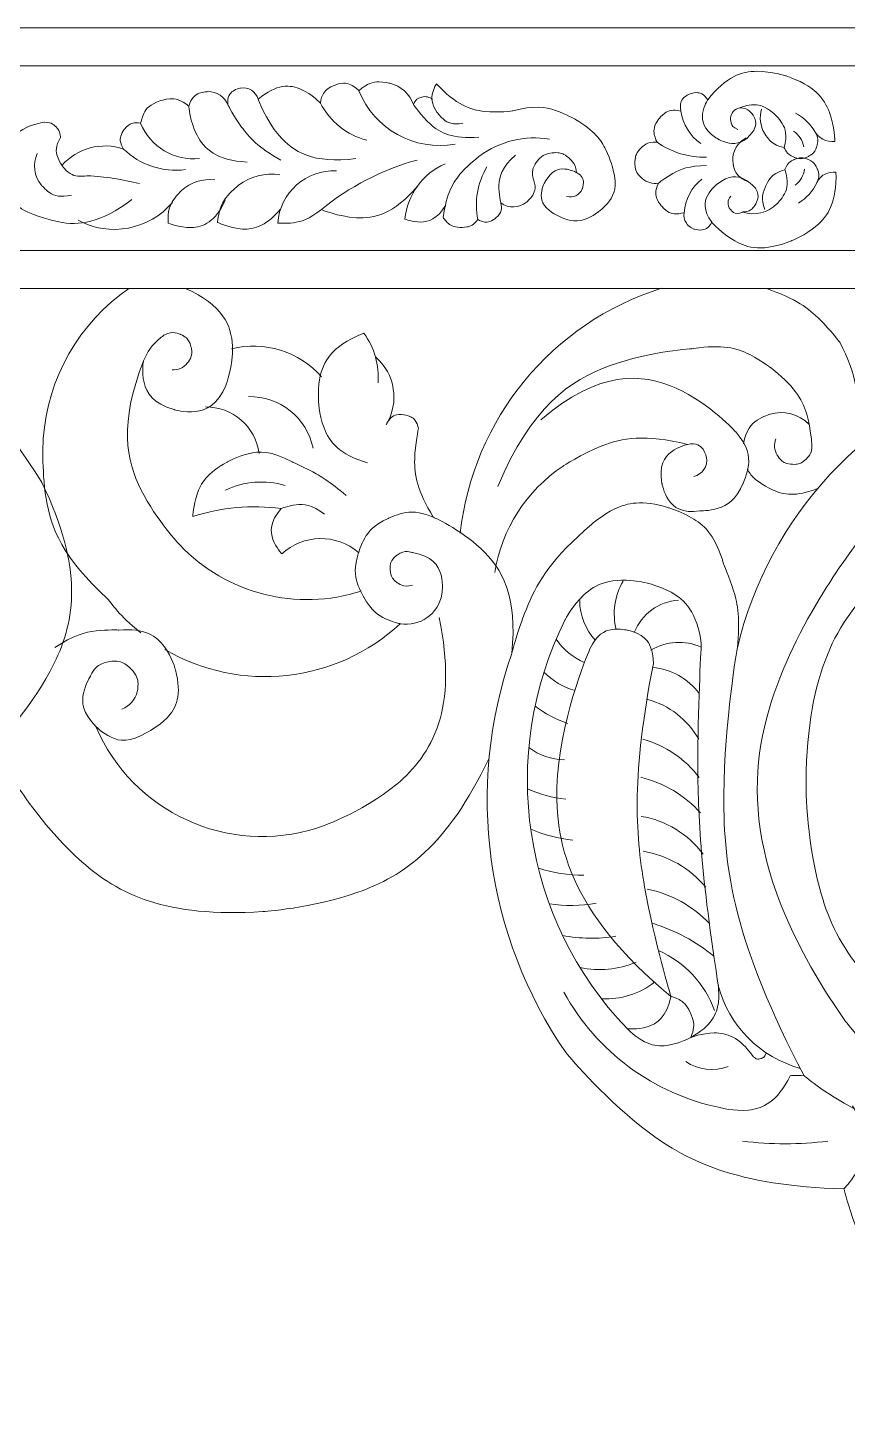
# Model space of a CAD drawing. Header units: millimetres. Extents: x 5501 to 5703, y 4457 to 4568.
# Drawn here: x 5562.8 to 5592.6, y 4517.6 to 4568.4 of the extents above; entities that cross this region are included whole.
import ezdxf

# ---------------------------------------------------------------- set-up
doc = ezdxf.new("R2010")
doc.units = ezdxf.units.MM
doc.header["$MEASUREMENT"] = 0
doc.layers.add('SITARA ALL', color=18, linetype='Continuous', true_color=0x000000)

msp = doc.modelspace()

# ---------------------------------------------------------------- linework, layer by layer
at = {"layer": 'SITARA ALL', "color": 1, "lineweight": 9, "true_color": 0xff0000}
for points, knots in [([(5700.594, 4568.351), (5700.594, 4568.351), (5600.594, 4568.351), (5550.594, 4568.351), (5500.594, 4568.351), (5500.594, 4568.351), (5500.594, 4568.351), (5500.594, 4568.351), (5500.594, 4517.803), (5500.594, 4517.803), (5500.594, 4517.803), (5501.15, 4517.596), (5501.74, 4517.595), (5502.331, 4517.595), (5502.957, 4517.802), (5503.602, 4518.797), (5503.602, 4518.797), (5503.925, 4519.294), (5504.053, 4519.871), (5504.181, 4520.448), (5504.113, 4521.103), (5503.281, 4521.948), (5503.281, 4521.948), (5502.677, 4522.63), (5502.252, 4523.435), (5501.828, 4524.24), (5501.583, 4525.168), (5501.963, 4526.95)], [0, 0, 0, 0, 0.1, 0.1, 0.1, 0.2, 0.2, 0.2, 0.3, 0.3, 0.3, 0.4, 0.4, 0.4, 0.5, 0.5, 0.5, 0.6, 0.6, 0.6, 0.7, 0.7, 0.7, 0.8, 0.8, 0.8, 1, 1, 1, 1]), ([(5591.436, 4564.612), (5591.583, 4564.335), (5591.882, 4564.175), (5592.193, 4564.205), (5592.193, 4564.205), (5592.178, 4564.751), (5591.992, 4565.264), (5591.806, 4565.776), (5591.449, 4566.254), (5590.411, 4566.596), (5590.411, 4566.596), (5589.892, 4566.767), (5589.347, 4566.766), (5588.801, 4566.764), (5588.23, 4566.59), (5587.557, 4565.729)], [0, 0, 0, 0, 0.166667, 0.166667, 0.166667, 0.333333, 0.333333, 0.333333, 0.5, 0.5, 0.5, 0.666667, 0.666667, 0.666667, 1, 1, 1, 1]), ([(5571.16, 4565.748), (5571.084, 4566.032), (5570.802, 4566.21), (5570.513, 4566.156), (5570.513, 4566.156), (5570.369, 4566.128), (5570.247, 4566.047), (5570.125, 4565.967), (5570.027, 4565.832), (5570.06, 4565.54), (5570.06, 4565.54), (5570.28, 4565.12), (5570.557, 4564.736), (5570.833, 4564.351), (5571.167, 4564.001), (5571.985, 4563.523)], [0, 0, 0, 0, 0.166667, 0.166667, 0.166667, 0.333333, 0.333333, 0.333333, 0.5, 0.5, 0.5, 0.666667, 0.666667, 0.666667, 1, 1, 1, 1]), ([(5578.348, 4564.115), (5576.863, 4563.844), (5575.394, 4564.656), (5574.835, 4566.058), (5574.835, 4566.058), (5574.727, 4566.173), (5574.591, 4566.252), (5574.455, 4566.33), (5574.291, 4566.372), (5573.991, 4566.276), (5573.991, 4566.276), (5573.841, 4566.227), (5573.712, 4566.138), (5573.583, 4566.048), (5573.475, 4565.918), (5573.434, 4565.605), (5573.434, 4565.605), (5573.136, 4565.93), (5572.736, 4566.108), (5572.335, 4566.286), (5571.833, 4566.317), (5571.16, 4565.748), (5571.16, 4565.748), (5571.425, 4565.014), (5571.928, 4564.422), (5572.432, 4563.83), (5573.175, 4563.38), (5574.722, 4563.588)], [0, 0, 0, 0, 0.1, 0.1, 0.1, 0.2, 0.2, 0.2, 0.3, 0.3, 0.3, 0.4, 0.4, 0.4, 0.5, 0.5, 0.5, 0.6, 0.6, 0.6, 0.7, 0.7, 0.7, 0.8, 0.8, 0.8, 1, 1, 1, 1]), ([(5576.832, 4565.554), (5576.689, 4565.939), (5576.365, 4566.23), (5575.966, 4566.331), (5575.966, 4566.331), (5575.767, 4566.381), (5575.561, 4566.381), (5575.356, 4566.381), (5575.144, 4566.33), (5574.835, 4566.058)], [0, 0, 0, 0, 0.25, 0.25, 0.25, 0.5, 0.5, 0.5, 1, 1, 1, 1]), ([(5582.41, 4562.202), (5582.643, 4562.137), (5582.887, 4562.256), (5582.98, 4562.479), (5582.98, 4562.479), (5583.026, 4562.591), (5583.027, 4562.711), (5583.027, 4562.831), (5582.983, 4562.959), (5582.772, 4563.078), (5582.772, 4563.078), (5582.57, 4563.186), (5582.342, 4563.204), (5582.115, 4563.222), (5581.863, 4563.15), (5581.632, 4562.753), (5581.632, 4562.753), (5581.517, 4562.555), (5581.49, 4562.328), (5581.463, 4562.102), (5581.525, 4561.847), (5581.913, 4561.601), (5581.913, 4561.601), (5582.162, 4561.436), (5582.449, 4561.356), (5582.736, 4561.276), (5583.062, 4561.281), (5583.549, 4561.627), (5583.549, 4561.627), (5583.793, 4561.8), (5583.971, 4562.039), (5584.148, 4562.279), (5584.26, 4562.584), (5584.112, 4563.163), (5584.112, 4563.163), (5584.014, 4563.55), (5583.841, 4563.91), (5583.668, 4564.269), (5583.419, 4564.601), (5582.732, 4565.007), (5582.732, 4565.007), (5582.388, 4565.21), (5582.01, 4565.34), (5581.632, 4565.47), (5581.219, 4565.527), (5580.447, 4565.324), (5580.447, 4565.324), (5579.93, 4565.251), (5579.413, 4565.307), (5578.895, 4565.362), (5578.375, 4565.546), (5577.666, 4566.311), (5577.666, 4566.311), (5577.567, 4566.153), (5577.519, 4565.973), (5577.471, 4565.793), (5577.474, 4565.591), (5577.681, 4565.281), (5577.681, 4565.281), (5577.785, 4565.126), (5577.929, 4565.008), (5578.073, 4564.891), (5578.258, 4564.811), (5578.626, 4564.872)], [0, 0, 0, 0, 0.045455, 0.045455, 0.045455, 0.090909, 0.090909, 0.090909, 0.136364, 0.136364, 0.136364, 0.181818, 0.181818, 0.181818, 0.227273, 0.227273, 0.227273, 0.272727, 0.272727, 0.272727, 0.318182, 0.318182, 0.318182, 0.363636, 0.363636, 0.363636, 0.409091, 0.409091, 0.409091, 0.454545, 0.454545, 0.454545, 0.5, 0.5, 0.5, 0.545455, 0.545455, 0.545455, 0.590909, 0.590909, 0.590909, 0.636364, 0.636364, 0.636364, 0.681818, 0.681818, 0.681818, 0.727273, 0.727273, 0.727273, 0.772727, 0.772727, 0.772727, 0.818182, 0.818182, 0.818182, 0.863636, 0.863636, 0.863636, 0.909091, 0.909091, 0.909091, 1, 1, 1, 1]), ([(5564.004, 4563.338), (5564.566, 4563.971), (5565.452, 4564.206), (5566.254, 4563.933), (5566.254, 4563.933), (5566.186, 4564.036), (5566.151, 4564.154), (5566.117, 4564.271), (5566.117, 4564.405), (5566.253, 4564.61), (5566.253, 4564.61), (5566.321, 4564.712), (5566.417, 4564.79), (5566.512, 4564.867), (5566.635, 4564.918), (5566.877, 4564.872), (5566.877, 4564.872), (5566.912, 4565.06), (5566.996, 4565.232), (5567.08, 4565.404), (5567.213, 4565.559), (5567.574, 4565.687), (5567.574, 4565.687), (5567.755, 4565.751), (5567.945, 4565.764), (5568.136, 4565.778), (5568.337, 4565.741), (5568.629, 4565.493), (5568.629, 4565.493), (5568.679, 4564.935), (5568.932, 4564.439), (5569.185, 4563.943), (5569.641, 4563.509), (5570.76, 4563.459)], [0, 0, 0, 0, 0.083333, 0.083333, 0.083333, 0.166667, 0.166667, 0.166667, 0.25, 0.25, 0.25, 0.333333, 0.333333, 0.333333, 0.416667, 0.416667, 0.416667, 0.5, 0.5, 0.5, 0.583333, 0.583333, 0.583333, 0.666667, 0.666667, 0.666667, 0.75, 0.75, 0.75, 0.833333, 0.833333, 0.833333, 1, 1, 1, 1]), ([(5570.06, 4565.54), (5569.944, 4565.841), (5569.65, 4566.036), (5569.327, 4566.026), (5569.327, 4566.026), (5569.166, 4566.02), (5569.015, 4565.964), (5568.865, 4565.908), (5568.724, 4565.801), (5568.629, 4565.493)], [0, 0, 0, 0, 0.25, 0.25, 0.25, 0.5, 0.5, 0.5, 1, 1, 1, 1]), ([(5577.524, 4565.738), (5577.416, 4565.832), (5577.268, 4565.866), (5577.129, 4565.829), (5577.129, 4565.829), (5577.06, 4565.811), (5576.997, 4565.776), (5576.935, 4565.741), (5576.879, 4565.689), (5576.832, 4565.554), (5576.832, 4565.554), (5577.087, 4565.151), (5577.444, 4564.836), (5577.8, 4564.521), (5578.258, 4564.293), (5579.208, 4564.367)], [0, 0, 0, 0, 0.166667, 0.166667, 0.166667, 0.333333, 0.333333, 0.333333, 0.5, 0.5, 0.5, 0.666667, 0.666667, 0.666667, 1, 1, 1, 1]), ([(5585.755, 4562.685), (5585.544, 4562.656), (5585.33, 4562.719), (5585.167, 4562.857), (5585.167, 4562.857), (5585.086, 4562.926), (5585.021, 4563.01), (5584.956, 4563.095), (5584.908, 4563.195), (5584.902, 4563.409), (5584.902, 4563.409), (5584.898, 4563.515), (5584.918, 4563.62), (5584.937, 4563.725), (5584.979, 4563.828), (5585.133, 4563.976), (5585.133, 4563.976), (5585.21, 4564.049), (5585.301, 4564.105), (5585.392, 4564.161), (5585.497, 4564.199), (5585.71, 4564.183), (5585.71, 4564.183), (5585.636, 4564.318), (5585.606, 4564.469), (5585.576, 4564.619), (5585.588, 4564.785), (5585.775, 4565.03), (5585.775, 4565.03), (5585.868, 4565.152), (5585.993, 4565.242), (5586.117, 4565.331), (5586.274, 4565.388), (5586.574, 4565.318), (5586.574, 4565.318), (5586.545, 4565.446), (5586.565, 4565.575), (5586.584, 4565.704), (5586.652, 4565.834), (5586.894, 4565.935), (5586.894, 4565.935), (5587.015, 4565.985), (5587.145, 4565.989), (5587.275, 4565.992), (5587.415, 4565.949), (5587.557, 4565.729), (5587.557, 4565.729), (5587.412, 4565.499), (5587.371, 4565.231), (5587.33, 4564.964), (5587.394, 4564.659), (5587.845, 4564.353), (5587.845, 4564.353), (5588.07, 4564.2), (5588.336, 4564.151), (5588.602, 4564.101), (5588.908, 4564.155), (5589.229, 4564.596), (5589.229, 4564.596), (5589.276, 4564.685), (5589.297, 4564.784), (5589.319, 4564.883), (5589.314, 4564.99), (5589.208, 4565.162), (5589.208, 4565.162), (5589.154, 4565.248), (5589.08, 4565.317), (5589.006, 4565.385), (5588.911, 4565.436), (5588.709, 4565.432), (5588.709, 4565.432), (5588.923, 4565.519), (5589.152, 4565.542), (5589.382, 4565.566), (5589.627, 4565.524), (5589.974, 4565.218), (5589.974, 4565.218), (5590.147, 4565.065), (5590.269, 4564.87), (5590.392, 4564.674), (5590.464, 4564.436), (5590.343, 4563.99)], [0, 0, 0, 0, 0.035714, 0.035714, 0.035714, 0.071429, 0.071429, 0.071429, 0.107143, 0.107143, 0.107143, 0.142857, 0.142857, 0.142857, 0.178571, 0.178571, 0.178571, 0.214286, 0.214286, 0.214286, 0.25, 0.25, 0.25, 0.285714, 0.285714, 0.285714, 0.321429, 0.321429, 0.321429, 0.357143, 0.357143, 0.357143, 0.392857, 0.392857, 0.392857, 0.428571, 0.428571, 0.428571, 0.464286, 0.464286, 0.464286, 0.5, 0.5, 0.5, 0.535714, 0.535714, 0.535714, 0.571429, 0.571429, 0.571429, 0.607143, 0.607143, 0.607143, 0.642857, 0.642857, 0.642857, 0.678571, 0.678571, 0.678571, 0.714286, 0.714286, 0.714286, 0.75, 0.75, 0.75, 0.785714, 0.785714, 0.785714, 0.821429, 0.821429, 0.821429, 0.857143, 0.857143, 0.857143, 0.892857, 0.892857, 0.892857, 0.928571, 0.928571, 0.928571, 1, 1, 1, 1]), ([(5588.709, 4565.432), (5588.533, 4565.391), (5588.405, 4565.241), (5588.392, 4565.061), (5588.392, 4565.061), (5588.386, 4564.972), (5588.409, 4564.885), (5588.432, 4564.798), (5588.485, 4564.715), (5588.653, 4564.65)], [0, 0, 0, 0, 0.25, 0.25, 0.25, 0.5, 0.5, 0.5, 1, 1, 1, 1]), ([(5589.521, 4565.389), (5589.43, 4565.094), (5589.467, 4564.775), (5589.624, 4564.508), (5589.624, 4564.508), (5589.702, 4564.375), (5589.806, 4564.262), (5589.911, 4564.148), (5590.041, 4564.054), (5590.343, 4563.99), (5590.343, 4563.99), (5590.376, 4563.908), (5590.425, 4563.834), (5590.473, 4563.76), (5590.539, 4563.695), (5590.704, 4563.631), (5590.704, 4563.631), (5590.786, 4563.6), (5590.874, 4563.586), (5590.961, 4563.572), (5591.053, 4563.576), (5591.212, 4563.654), (5591.212, 4563.654), (5591.291, 4563.693), (5591.361, 4563.748), (5591.43, 4563.803), (5591.489, 4563.874), (5591.539, 4564.043), (5591.539, 4564.043), (5591.564, 4564.128), (5591.571, 4564.216), (5591.577, 4564.305), (5591.565, 4564.396), (5591.474, 4564.548)], [0, 0, 0, 0, 0.083333, 0.083333, 0.083333, 0.166667, 0.166667, 0.166667, 0.25, 0.25, 0.25, 0.333333, 0.333333, 0.333333, 0.416667, 0.416667, 0.416667, 0.5, 0.5, 0.5, 0.583333, 0.583333, 0.583333, 0.666667, 0.666667, 0.666667, 0.75, 0.75, 0.75, 0.833333, 0.833333, 0.833333, 1, 1, 1, 1]), ([(5566.831, 4562.671), (5566.212, 4562.828), (5565.58, 4562.924), (5564.943, 4562.959), (5564.943, 4562.959), (5564.763, 4562.926), (5564.581, 4562.946), (5564.4, 4562.966), (5564.217, 4563.04), (5564.004, 4563.338), (5564.004, 4563.338), (5563.898, 4563.487), (5563.84, 4563.66), (5563.781, 4563.833), (5563.771, 4564.03), (5563.951, 4564.348), (5563.951, 4564.348), (5563.95, 4564.424), (5563.934, 4564.498), (5563.918, 4564.572), (5563.887, 4564.644), (5563.778, 4564.749), (5563.778, 4564.749), (5563.724, 4564.801), (5563.66, 4564.842), (5563.596, 4564.883), (5563.523, 4564.912), (5563.372, 4564.909), (5563.372, 4564.909), (5563.018, 4564.861), (5562.696, 4564.709), (5562.374, 4564.558), (5562.083, 4564.302), (5561.898, 4563.612), (5561.898, 4563.612), (5561.806, 4563.267), (5561.821, 4562.911), (5561.837, 4562.556), (5561.961, 4562.189), (5562.526, 4561.752), (5562.526, 4561.752), (5563.174, 4561.411), (5563.892, 4561.275), (5564.609, 4561.138), (5565.397, 4561.205), (5566.559, 4562.096)], [0, 0, 0, 0, 0.0625, 0.0625, 0.0625, 0.125, 0.125, 0.125, 0.1875, 0.1875, 0.1875, 0.25, 0.25, 0.25, 0.3125, 0.3125, 0.3125, 0.375, 0.375, 0.375, 0.4375, 0.4375, 0.4375, 0.5, 0.5, 0.5, 0.5625, 0.5625, 0.5625, 0.625, 0.625, 0.625, 0.6875, 0.6875, 0.6875, 0.75, 0.75, 0.75, 0.8125, 0.8125, 0.8125, 0.875, 0.875, 0.875, 1, 1, 1, 1]), ([(5581.783, 4564.293), (5580.889, 4564.441), (5579.973, 4564.22), (5579.243, 4563.683), (5579.243, 4563.683), (5578.879, 4563.414), (5578.576, 4563.076), (5578.274, 4562.739), (5578.033, 4562.334), (5577.91, 4561.436), (5577.91, 4561.436), (5577.978, 4561.331), (5578.069, 4561.245), (5578.16, 4561.159), (5578.274, 4561.092), (5578.524, 4561.077), (5578.524, 4561.077), (5578.649, 4561.07), (5578.772, 4561.092), (5578.895, 4561.115), (5579.016, 4561.167), (5579.176, 4561.36)], [0, 0, 0, 0, 0.125, 0.125, 0.125, 0.25, 0.25, 0.25, 0.375, 0.375, 0.375, 0.5, 0.5, 0.5, 0.625, 0.625, 0.625, 0.75, 0.75, 0.75, 1, 1, 1, 1]), ([(5588.956, 4564.338), (5588.65, 4564.185), (5588.461, 4563.867), (5588.472, 4563.525), (5588.472, 4563.525), (5588.478, 4563.354), (5588.533, 4563.192), (5588.588, 4563.03), (5588.692, 4562.878), (5589.008, 4562.745)], [0, 0, 0, 0, 0.25, 0.25, 0.25, 0.5, 0.5, 0.5, 1, 1, 1, 1]), ([(5563.106, 4563.773), (5562.93, 4563.393), (5562.987, 4562.946), (5563.253, 4562.623), (5563.253, 4562.623), (5563.386, 4562.461), (5563.559, 4562.344), (5563.732, 4562.228), (5563.946, 4562.157), (5564.353, 4562.256)], [0, 0, 0, 0, 0.25, 0.25, 0.25, 0.5, 0.5, 0.5, 1, 1, 1, 1]), ([(5579.505, 4563.282), (5579.158, 4562.705), (5579.041, 4562.019), (5579.176, 4561.36), (5579.176, 4561.36), (5579.273, 4561.304), (5579.381, 4561.279), (5579.49, 4561.254), (5579.611, 4561.26), (5579.792, 4561.391), (5579.792, 4561.391), (5579.882, 4561.457), (5579.949, 4561.546), (5580.016, 4561.635), (5580.059, 4561.748), (5580.011, 4561.967), (5580.011, 4561.967), (5579.932, 4562.285), (5579.943, 4562.611), (5579.955, 4562.937), (5580.057, 4563.273), (5580.543, 4563.711)], [0, 0, 0, 0, 0.125, 0.125, 0.125, 0.25, 0.25, 0.25, 0.375, 0.375, 0.375, 0.5, 0.5, 0.5, 0.625, 0.625, 0.625, 0.75, 0.75, 0.75, 1, 1, 1, 1]), ([(5580.011, 4561.967), (5580.294, 4561.766), (5580.676, 4561.778), (5580.947, 4561.995), (5580.947, 4561.995), (5581.082, 4562.104), (5581.173, 4562.251), (5581.264, 4562.397), (5581.31, 4562.583), (5581.176, 4562.902), (5581.176, 4562.902), (5581.163, 4563.009), (5581.172, 4563.116), (5581.181, 4563.222), (5581.211, 4563.329), (5581.345, 4563.497), (5581.345, 4563.497), (5581.412, 4563.581), (5581.493, 4563.65), (5581.575, 4563.719), (5581.672, 4563.772), (5581.885, 4563.796), (5581.885, 4563.796), (5581.992, 4563.807), (5582.099, 4563.797), (5582.205, 4563.787), (5582.312, 4563.756), (5582.479, 4563.621), (5582.479, 4563.621), (5582.562, 4563.554), (5582.63, 4563.471), (5582.698, 4563.389), (5582.751, 4563.291), (5582.772, 4563.078)], [0, 0, 0, 0, 0.083333, 0.083333, 0.083333, 0.166667, 0.166667, 0.166667, 0.25, 0.25, 0.25, 0.333333, 0.333333, 0.333333, 0.416667, 0.416667, 0.416667, 0.5, 0.5, 0.5, 0.583333, 0.583333, 0.583333, 0.666667, 0.666667, 0.666667, 0.75, 0.75, 0.75, 0.833333, 0.833333, 0.833333, 1, 1, 1, 1]), ([(5590.86, 4561.957), (5591.152, 4562.134), (5591.386, 4562.392), (5591.534, 4562.699), (5591.534, 4562.699), (5591.572, 4562.777), (5591.593, 4562.862), (5591.614, 4562.946), (5591.618, 4563.036), (5591.556, 4563.199), (5591.556, 4563.199), (5591.525, 4563.28), (5591.478, 4563.353), (5591.431, 4563.426), (5591.368, 4563.491), (5591.208, 4563.558), (5591.208, 4563.558), (5591.128, 4563.591), (5591.042, 4563.607), (5590.957, 4563.623), (5590.866, 4563.622), (5590.708, 4563.551), (5590.708, 4563.551), (5590.628, 4563.515), (5590.558, 4563.464), (5590.488, 4563.413), (5590.427, 4563.346), (5590.369, 4563.182), (5590.369, 4563.182), (5590.221, 4563.141), (5590.085, 4563.068), (5589.948, 4562.996), (5589.824, 4562.894), (5589.685, 4562.618), (5589.685, 4562.618), (5589.616, 4562.48), (5589.577, 4562.331), (5589.538, 4562.182), (5589.53, 4562.021), (5589.64, 4561.732)], [0, 0, 0, 0, 0.071429, 0.071429, 0.071429, 0.142857, 0.142857, 0.142857, 0.214286, 0.214286, 0.214286, 0.285714, 0.285714, 0.285714, 0.357143, 0.357143, 0.357143, 0.428571, 0.428571, 0.428571, 0.5, 0.5, 0.5, 0.571429, 0.571429, 0.571429, 0.642857, 0.642857, 0.642857, 0.714286, 0.714286, 0.714286, 0.785714, 0.785714, 0.785714, 0.857143, 0.857143, 0.857143, 1, 1, 1, 1]), ([(5571.953, 4562.995), (5571.42, 4563.076), (5570.877, 4562.937), (5570.448, 4562.611), (5570.448, 4562.611), (5570.234, 4562.448), (5570.057, 4562.245), (5569.881, 4562.041), (5569.742, 4561.798), (5569.678, 4561.263), (5569.678, 4561.263), (5570.072, 4561.07), (5570.506, 4561.024), (5570.939, 4560.977), (5571.414, 4561.078), (5571.979, 4561.747)], [0, 0, 0, 0, 0.166667, 0.166667, 0.166667, 0.333333, 0.333333, 0.333333, 0.5, 0.5, 0.5, 0.666667, 0.666667, 0.666667, 1, 1, 1, 1]), ([(5574.022, 4563.139), (5572.908, 4563.192), (5571.956, 4562.345), (5571.875, 4561.233), (5571.875, 4561.233), (5572.161, 4561.213), (5572.446, 4561.247), (5572.731, 4561.281), (5573.015, 4561.369), (5573.466, 4561.724), (5573.466, 4561.724), (5574.081, 4561.469), (5574.743, 4561.429), (5575.406, 4561.389), (5576.116, 4561.563), (5576.971, 4562.583)], [0, 0, 0, 0, 0.166667, 0.166667, 0.166667, 0.333333, 0.333333, 0.333333, 0.5, 0.5, 0.5, 0.666667, 0.666667, 0.666667, 1, 1, 1, 1]), ([(5577.977, 4563.391), (5577.16, 4563.036), (5576.6, 4562.264), (5576.515, 4561.377), (5576.515, 4561.377), (5576.792, 4561.272), (5577.085, 4561.273), (5577.379, 4561.274), (5577.691, 4561.38), (5578.002, 4561.882)], [0, 0, 0, 0, 0.25, 0.25, 0.25, 0.5, 0.5, 0.5, 1, 1, 1, 1]), ([(5587.343, 4562.837), (5586.966, 4562.537), (5586.731, 4562.093), (5586.694, 4561.612), (5586.694, 4561.612), (5586.547, 4561.567), (5586.394, 4561.567), (5586.24, 4561.568), (5586.081, 4561.613), (5585.878, 4561.845), (5585.878, 4561.845), (5585.777, 4561.961), (5585.714, 4562.101), (5585.651, 4562.241), (5585.627, 4562.405), (5585.755, 4562.685), (5585.755, 4562.685), (5586.005, 4562.887), (5586.284, 4563.045), (5586.564, 4563.203), (5586.872, 4563.318), (5587.515, 4563.337)], [0, 0, 0, 0, 0.125, 0.125, 0.125, 0.25, 0.25, 0.25, 0.375, 0.375, 0.375, 0.5, 0.5, 0.5, 0.625, 0.625, 0.625, 0.75, 0.75, 0.75, 1, 1, 1, 1]), ([(5588.394, 4562.212), (5588.273, 4562.082), (5588.263, 4561.882), (5588.371, 4561.74), (5588.371, 4561.74), (5588.425, 4561.669), (5588.501, 4561.623), (5588.576, 4561.576), (5588.674, 4561.555), (5588.832, 4561.637), (5588.832, 4561.637), (5588.933, 4561.641), (5589.029, 4561.672), (5589.126, 4561.703), (5589.217, 4561.76), (5589.313, 4561.939), (5589.313, 4561.939), (5589.36, 4562.028), (5589.383, 4562.126), (5589.405, 4562.225), (5589.402, 4562.333), (5589.297, 4562.506), (5589.297, 4562.506), (5589.123, 4562.715), (5588.881, 4562.837), (5588.64, 4562.958), (5588.33, 4562.991), (5587.9, 4562.657), (5587.9, 4562.657), (5587.685, 4562.49), (5587.555, 4562.253), (5587.426, 4562.015), (5587.383, 4561.707), (5587.702, 4561.266), (5587.702, 4561.266), (5588.066, 4560.858), (5588.539, 4560.586), (5589.011, 4560.314), (5589.592, 4560.178), (5590.606, 4560.586), (5590.606, 4560.586), (5591.114, 4560.79), (5591.529, 4561.142), (5591.945, 4561.495), (5592.27, 4561.996), (5592.23, 4563.088), (5592.23, 4563.088), (5592.073, 4563.093), (5591.923, 4563.051), (5591.773, 4563.008), (5591.629, 4562.918), (5591.501, 4562.633)], [0, 0, 0, 0, 0.055556, 0.055556, 0.055556, 0.111111, 0.111111, 0.111111, 0.166667, 0.166667, 0.166667, 0.222222, 0.222222, 0.222222, 0.277778, 0.277778, 0.277778, 0.333333, 0.333333, 0.333333, 0.388889, 0.388889, 0.388889, 0.444444, 0.444444, 0.444444, 0.5, 0.5, 0.5, 0.555556, 0.555556, 0.555556, 0.611111, 0.611111, 0.611111, 0.666667, 0.666667, 0.666667, 0.722222, 0.722222, 0.722222, 0.777778, 0.777778, 0.777778, 0.833333, 0.833333, 0.833333, 0.888889, 0.888889, 0.888889, 1, 1, 1, 1]), ([(5588.832, 4561.637), (5589.27, 4561.49), (5589.754, 4561.605), (5590.08, 4561.933), (5590.08, 4561.933), (5590.244, 4562.096), (5590.353, 4562.299), (5590.462, 4562.503), (5590.518, 4562.745), (5590.369, 4563.182)], [0, 0, 0, 0, 0.25, 0.25, 0.25, 0.5, 0.5, 0.5, 1, 1, 1, 1]), ([(5569.581, 4562.805), (5569.138, 4562.863), (5568.691, 4562.72), (5568.362, 4562.417), (5568.362, 4562.417), (5568.198, 4562.265), (5568.072, 4562.08), (5567.945, 4561.896), (5567.857, 4561.679), (5567.879, 4561.232), (5567.879, 4561.232), (5568.283, 4561.063), (5568.718, 4561.073), (5569.152, 4561.083), (5569.617, 4561.271), (5569.962, 4562.076)], [0, 0, 0, 0, 0.166667, 0.166667, 0.166667, 0.333333, 0.333333, 0.333333, 0.5, 0.5, 0.5, 0.666667, 0.666667, 0.666667, 1, 1, 1, 1]), ([(5586.694, 4561.612), (5586.654, 4561.353), (5586.806, 4561.103), (5587.054, 4561.017), (5587.054, 4561.017), (5587.177, 4560.975), (5587.308, 4560.98), (5587.438, 4560.985), (5587.575, 4561.037), (5587.702, 4561.266)], [0, 0, 0, 0, 0.25, 0.25, 0.25, 0.5, 0.5, 0.5, 1, 1, 1, 1]), ([(5559.098, 4550.961), (5557.951, 4549.342), (5558.21, 4547.116), (5559.696, 4545.8), (5559.696, 4545.8), (5559.226, 4546.083), (5558.707, 4546.259), (5558.187, 4546.435), (5557.617, 4546.503), (5556.571, 4546.173), (5556.571, 4546.173), (5556.048, 4546.007), (5555.572, 4545.734), (5555.097, 4545.46), (5554.67, 4545.077), (5554.226, 4544.073), (5554.226, 4544.073), (5554.08, 4543.436), (5554.161, 4542.789), (5554.243, 4542.142), (5554.55, 4541.487), (5555.717, 4540.894), (5555.717, 4540.894), (5556.772, 4540.41), (5557.924, 4540.323), (5559.077, 4540.236), (5560.327, 4540.547), (5561.742, 4542.387), (5561.742, 4542.387), (5562.96, 4543.627), (5563.723, 4545.185), (5564.487, 4546.742), (5564.795, 4548.616), (5563.289, 4551.75), (5563.289, 4551.75), (5562.154, 4553.649), (5560.628, 4555.248), (5559.102, 4556.848), (5557.183, 4558.147), (5552.816, 4558.849)], [0, 0, 0, 0, 0.071429, 0.071429, 0.071429, 0.142857, 0.142857, 0.142857, 0.214286, 0.214286, 0.214286, 0.285714, 0.285714, 0.285714, 0.357143, 0.357143, 0.357143, 0.428571, 0.428571, 0.428571, 0.5, 0.5, 0.5, 0.571429, 0.571429, 0.571429, 0.642857, 0.642857, 0.642857, 0.714286, 0.714286, 0.714286, 0.785714, 0.785714, 0.785714, 0.857143, 0.857143, 0.857143, 1, 1, 1, 1]), ([(5566.447, 4558.849), (5564.628, 4557.597), (5563.479, 4555.582), (5563.328, 4553.379), (5563.328, 4553.379), (5563.253, 4552.278), (5563.431, 4551.189), (5563.609, 4550.1), (5564.042, 4549.024), (5565.673, 4547.536), (5565.673, 4547.536), (5565.849, 4547.306), (5566.038, 4547.088), (5566.227, 4546.87), (5566.43, 4546.663), (5566.88, 4546.3)], [0, 0, 0, 0, 0.166667, 0.166667, 0.166667, 0.333333, 0.333333, 0.333333, 0.5, 0.5, 0.5, 0.666667, 0.666667, 0.666667, 1, 1, 1, 1]), ([(5574.924, 4547.819), (5572.575, 4547.056), (5569.999, 4547.711), (5568.301, 4549.504), (5568.301, 4549.504), (5567.452, 4550.401), (5566.899, 4551.501), (5566.346, 4552.601), (5566.088, 4553.905), (5566.978, 4556.208), (5566.978, 4556.208), (5566.913, 4555.814), (5567, 4555.426), (5567.088, 4555.038), (5567.328, 4554.657), (5568.096, 4554.433), (5568.096, 4554.433), (5568.48, 4554.322), (5568.875, 4554.363), (5569.271, 4554.404), (5569.678, 4554.597), (5569.99, 4555.333), (5569.99, 4555.333), (5570.256, 4556.022), (5570.225, 4556.755), (5570.194, 4557.488), (5569.867, 4558.265), (5568.51, 4558.849)], [0, 0, 0, 0, 0.1, 0.1, 0.1, 0.2, 0.2, 0.2, 0.3, 0.3, 0.3, 0.4, 0.4, 0.4, 0.5, 0.5, 0.5, 0.6, 0.6, 0.6, 0.7, 0.7, 0.7, 0.8, 0.8, 0.8, 1, 1, 1, 1]), ([(5593.018, 4553.4), (5593.179, 4554.594), (5592.957, 4555.809), (5592.384, 4556.868), (5592.384, 4556.868), (5592.045, 4557.323), (5591.642, 4557.723), (5591.239, 4558.123), (5590.773, 4558.467), (5589.704, 4558.849)], [0, 0, 0, 0, 0.25, 0.25, 0.25, 0.5, 0.5, 0.5, 1, 1, 1, 1]), ([(5568.025, 4555.882), (5568.237, 4555.871), (5568.442, 4555.961), (5568.578, 4556.124), (5568.578, 4556.124), (5568.646, 4556.205), (5568.693, 4556.301), (5568.74, 4556.396), (5568.766, 4556.505), (5568.717, 4556.711), (5568.717, 4556.711), (5568.693, 4556.815), (5568.645, 4556.909), (5568.598, 4557.004), (5568.526, 4557.09), (5568.332, 4557.176), (5568.332, 4557.176), (5568.235, 4557.219), (5568.13, 4557.238), (5568.026, 4557.256), (5567.914, 4557.251), (5567.729, 4557.148), (5567.729, 4557.148), (5567.566, 4557.026), (5567.42, 4556.884), (5567.273, 4556.742), (5567.144, 4556.58), (5566.978, 4556.208)], [0, 0, 0, 0, 0.1, 0.1, 0.1, 0.2, 0.2, 0.2, 0.3, 0.3, 0.3, 0.4, 0.4, 0.4, 0.5, 0.5, 0.5, 0.6, 0.6, 0.6, 0.7, 0.7, 0.7, 0.8, 0.8, 0.8, 1, 1, 1, 1]), ([(5575.535, 4555.406), (5575.584, 4556.052), (5575.401, 4556.695), (5575.02, 4557.219), (5575.02, 4557.219), (5574.51, 4557.042), (5574.087, 4556.709), (5573.664, 4556.376), (5573.328, 4555.888), (5573.358, 4554.809), (5573.358, 4554.809), (5573.374, 4554.269), (5573.563, 4553.765), (5573.753, 4553.262), (5574.116, 4552.794), (5575.155, 4552.497)], [0, 0, 0, 0, 0.166667, 0.166667, 0.166667, 0.333333, 0.333333, 0.333333, 0.5, 0.5, 0.5, 0.666667, 0.666667, 0.666667, 1, 1, 1, 1]), ([(5590.039, 4553.364), (5589.964, 4553.17), (5589.982, 4552.953), (5590.087, 4552.775), (5590.087, 4552.775), (5590.14, 4552.685), (5590.211, 4552.61), (5590.283, 4552.535), (5590.373, 4552.475), (5590.579, 4552.446), (5590.579, 4552.446), (5590.681, 4552.432), (5590.784, 4552.441), (5590.888, 4552.45), (5590.991, 4552.484), (5591.142, 4552.626), (5591.142, 4552.626), (5591.217, 4552.698), (5591.274, 4552.784), (5591.33, 4552.871), (5591.369, 4552.973), (5591.351, 4553.179), (5591.351, 4553.179), (5591.32, 4553.706), (5591.18, 4554.214), (5591.039, 4554.721), (5590.787, 4555.211), (5589.967, 4555.873), (5589.967, 4555.873), (5589.557, 4556.204), (5589.086, 4556.441), (5588.615, 4556.678), (5588.084, 4556.82), (5587.042, 4556.658), (5587.042, 4556.658), (5585.471, 4556.569), (5583.993, 4556.038), (5582.515, 4555.506), (5581.13, 4554.532), (5579.897, 4551.637)], [0, 0, 0, 0, 0.071429, 0.071429, 0.071429, 0.142857, 0.142857, 0.142857, 0.214286, 0.214286, 0.214286, 0.285714, 0.285714, 0.285714, 0.357143, 0.357143, 0.357143, 0.428571, 0.428571, 0.428571, 0.5, 0.5, 0.5, 0.571429, 0.571429, 0.571429, 0.642857, 0.642857, 0.642857, 0.714286, 0.714286, 0.714286, 0.785714, 0.785714, 0.785714, 0.857143, 0.857143, 0.857143, 1, 1, 1, 1]), ([(5575.439, 4556.359), (5576.161, 4555.742), (5576.326, 4554.692), (5575.827, 4553.884), (5575.827, 4553.884), (5575.883, 4554.008), (5575.976, 4554.107), (5576.068, 4554.205), (5576.198, 4554.279), (5576.468, 4554.246), (5576.468, 4554.246), (5576.603, 4554.23), (5576.725, 4554.171), (5576.847, 4554.112), (5576.956, 4554.01), (5577.006, 4553.743), (5577.006, 4553.743), (5576.883, 4553.19), (5576.87, 4552.624), (5576.857, 4552.058), (5576.954, 4551.479), (5577.547, 4550.514)], [0, 0, 0, 0, 0.125, 0.125, 0.125, 0.25, 0.25, 0.25, 0.375, 0.375, 0.375, 0.5, 0.5, 0.5, 0.625, 0.625, 0.625, 0.75, 0.75, 0.75, 1, 1, 1, 1]), ([(5579.788, 4548.492), (5580.041, 4550.077), (5580.943, 4551.483), (5582.28, 4552.371), (5582.28, 4552.371), (5582.948, 4552.815), (5583.694, 4553.109), (5584.439, 4553.404), (5585.262, 4553.548), (5586.821, 4553.168), (5586.821, 4553.168), (5586.499, 4553.093), (5586.236, 4552.898), (5585.972, 4552.703), (5585.767, 4552.387), (5585.887, 4551.738), (5585.887, 4551.738), (5585.947, 4551.413), (5586.129, 4551.141), (5586.312, 4550.869), (5586.617, 4550.649), (5587.271, 4550.738), (5587.271, 4550.738), (5587.612, 4550.737), (5587.937, 4550.837), (5588.263, 4550.936), (5588.573, 4551.135), (5588.854, 4551.756), (5588.854, 4551.756), (5588.995, 4552.066), (5589.039, 4552.404), (5589.082, 4552.741), (5589.028, 4553.105), (5588.578, 4553.618), (5588.578, 4553.618), (5587.655, 4554.649), (5586.401, 4555.214), (5585.148, 4555.778), (5583.565, 4555.874), (5581.475, 4554.057)], [0, 0, 0, 0, 0.071429, 0.071429, 0.071429, 0.142857, 0.142857, 0.142857, 0.214286, 0.214286, 0.214286, 0.285714, 0.285714, 0.285714, 0.357143, 0.357143, 0.357143, 0.428571, 0.428571, 0.428571, 0.5, 0.5, 0.5, 0.571429, 0.571429, 0.571429, 0.642857, 0.642857, 0.642857, 0.714286, 0.714286, 0.714286, 0.785714, 0.785714, 0.785714, 0.857143, 0.857143, 0.857143, 1, 1, 1, 1]), ([(5591.237, 4553.904), (5590.872, 4554.278), (5590.329, 4554.418), (5589.828, 4554.267), (5589.828, 4554.267), (5589.578, 4554.191), (5589.36, 4554.049), (5589.141, 4553.907), (5588.954, 4553.698), (5588.857, 4553.184)], [0, 0, 0, 0, 0.25, 0.25, 0.25, 0.5, 0.5, 0.5, 1, 1, 1, 1]), ([(5571.997, 4550.825), (5570.916, 4550.97), (5569.815, 4550.871), (5568.778, 4550.535), (5568.778, 4550.535), (5568.804, 4550.952), (5568.935, 4551.347), (5569.066, 4551.742), (5569.303, 4552.116), (5570.032, 4552.522), (5570.032, 4552.522), (5570.397, 4552.724), (5570.801, 4552.827), (5571.204, 4552.93), (5571.647, 4552.933), (5572.382, 4552.538), (5572.382, 4552.538), (5572.741, 4552.38), (5573.087, 4552.197), (5573.434, 4552.015), (5573.768, 4551.808), (5574.371, 4551.307)], [0, 0, 0, 0, 0.125, 0.125, 0.125, 0.25, 0.25, 0.25, 0.375, 0.375, 0.375, 0.5, 0.5, 0.5, 0.625, 0.625, 0.625, 0.75, 0.75, 0.75, 1, 1, 1, 1]), ([(5587.046, 4551.998), (5587.364, 4552.065), (5587.57, 4552.375), (5587.509, 4552.694), (5587.509, 4552.694), (5587.478, 4552.853), (5587.386, 4552.986), (5587.294, 4553.118), (5587.141, 4553.224), (5586.821, 4553.168)], [0, 0, 0, 0, 0.25, 0.25, 0.25, 0.5, 0.5, 0.5, 1, 1, 1, 1]), ([(5597.218, 4552.506), (5595.717, 4552.042), (5594.373, 4551.171), (5593.335, 4549.991), (5593.335, 4549.991), (5591.214, 4547.449), (5590.074, 4544.353), (5588.934, 4541.256), (5588.776, 4537.606), (5592.555, 4532.167), (5592.555, 4532.167), (5592.961, 4531.614), (5593.467, 4531.151), (5593.974, 4530.689), (5594.582, 4530.317), (5595.937, 4530.099), (5595.937, 4530.099), (5595.601, 4528.492), (5595.76, 4526.86), (5595.918, 4525.229), (5596.57, 4523.574), (5599.252, 4521.677)], [0, 0, 0, 0, 0.125, 0.125, 0.125, 0.25, 0.25, 0.25, 0.375, 0.375, 0.375, 0.5, 0.5, 0.5, 0.625, 0.625, 0.625, 0.75, 0.75, 0.75, 1, 1, 1, 1]), ([(5588.997, 4552.267), (5589.059, 4552.151), (5589.137, 4552.044), (5589.229, 4551.95), (5589.229, 4551.95), (5589.552, 4551.675), (5589.937, 4551.5), (5590.321, 4551.325), (5590.768, 4551.249), (5591.558, 4551.554)], [0, 0, 0, 0, 0.25, 0.25, 0.25, 0.5, 0.5, 0.5, 1, 1, 1, 1]), ([(5567.763, 4545.692), (5570.515, 4544.08), (5574.002, 4544.462), (5576.343, 4546.629), (5576.343, 4546.629), (5576.063, 4546.689), (5575.803, 4546.807), (5575.542, 4546.925), (5575.301, 4547.1), (5575.012, 4547.595), (5575.012, 4547.595), (5574.868, 4547.842), (5574.778, 4548.114), (5574.689, 4548.385), (5574.655, 4548.682), (5574.825, 4549.229), (5574.825, 4549.229), (5574.91, 4549.502), (5575.05, 4549.751), (5575.19, 4550.001), (5575.386, 4550.226), (5575.903, 4550.47), (5575.903, 4550.47), (5576.162, 4550.593), (5576.441, 4550.658), (5576.719, 4550.723), (5577.017, 4550.731), (5577.547, 4550.514), (5577.547, 4550.514), (5578.514, 4550.083), (5579.286, 4549.365), (5580.059, 4548.647), (5580.636, 4547.643), (5580.407, 4545.538), (5580.407, 4545.538), (5580.639, 4546.457), (5581.009, 4547.328), (5581.379, 4548.2), (5581.889, 4549.024), (5583.327, 4550.258), (5583.327, 4550.258), (5583.711, 4550.591), (5584.167, 4550.814), (5584.623, 4551.037), (5585.151, 4551.15), (5586.125, 4550.858), (5586.125, 4550.858), (5586.612, 4550.711), (5587.045, 4550.445), (5587.478, 4550.18), (5587.856, 4549.795), (5588.13, 4548.815), (5588.13, 4548.815), (5588.348, 4548.335), (5588.5, 4547.831), (5588.652, 4547.327), (5588.739, 4546.798), (5588.636, 4545.749), (5588.636, 4545.749), (5588.164, 4543.086), (5588.143, 4540.382), (5588.122, 4537.678), (5588.551, 4534.932), (5591.073, 4530.147)], [0, 0, 0, 0, 0.045455, 0.045455, 0.045455, 0.090909, 0.090909, 0.090909, 0.136364, 0.136364, 0.136364, 0.181818, 0.181818, 0.181818, 0.227273, 0.227273, 0.227273, 0.272727, 0.272727, 0.272727, 0.318182, 0.318182, 0.318182, 0.363636, 0.363636, 0.363636, 0.409091, 0.409091, 0.409091, 0.454545, 0.454545, 0.454545, 0.5, 0.5, 0.5, 0.545455, 0.545455, 0.545455, 0.590909, 0.590909, 0.590909, 0.636364, 0.636364, 0.636364, 0.681818, 0.681818, 0.681818, 0.727273, 0.727273, 0.727273, 0.772727, 0.772727, 0.772727, 0.818182, 0.818182, 0.818182, 0.863636, 0.863636, 0.863636, 0.909091, 0.909091, 0.909091, 1, 1, 1, 1]), ([(5574.825, 4549.229), (5574.01, 4549.92), (5572.807, 4549.895), (5572.02, 4549.173), (5572.02, 4549.173), (5571.81, 4549.407), (5571.702, 4549.7), (5571.594, 4549.994), (5571.589, 4550.347), (5571.997, 4550.825), (5571.997, 4550.825), (5572.262, 4550.93), (5572.544, 4550.964), (5572.826, 4550.997), (5573.125, 4550.96), (5573.585, 4550.624)], [0, 0, 0, 0, 0.166667, 0.166667, 0.166667, 0.333333, 0.333333, 0.333333, 0.5, 0.5, 0.5, 0.666667, 0.666667, 0.666667, 1, 1, 1, 1]), ([(5598.464, 4550.667), (5597.954, 4550.834), (5597.395, 4550.759), (5596.948, 4550.463), (5596.948, 4550.463), (5595.18, 4549.518), (5593.74, 4548.129), (5592.299, 4546.739), (5591.187, 4544.904), (5591.14, 4540.896), (5591.14, 4540.896), (5591.117, 4538.892), (5591.642, 4536.96), (5592.167, 4535.029), (5593.239, 4533.17), (5596.73, 4531.2)], [0, 0, 0, 0, 0.166667, 0.166667, 0.166667, 0.333333, 0.333333, 0.333333, 0.5, 0.5, 0.5, 0.666667, 0.666667, 0.666667, 1, 1, 1, 1]), ([(5576.343, 4546.629), (5577.058, 4546.506), (5577.737, 4546.987), (5577.86, 4547.702), (5577.86, 4547.702), (5577.922, 4548.059), (5577.832, 4548.408), (5577.743, 4548.756), (5577.502, 4549.096), (5576.788, 4549.22), (5576.788, 4549.22), (5576.693, 4549.251), (5576.594, 4549.258), (5576.495, 4549.265), (5576.391, 4549.249), (5576.23, 4549.132), (5576.23, 4549.132), (5576.149, 4549.074), (5576.085, 4548.997), (5576.021, 4548.921), (5575.973, 4548.828), (5575.973, 4548.629), (5575.973, 4548.629), (5575.973, 4548.529), (5575.997, 4548.432), (5576.021, 4548.336), (5576.068, 4548.242), (5576.23, 4548.125), (5576.23, 4548.125), (5576.31, 4548.067), (5576.402, 4548.029), (5576.495, 4547.992), (5576.598, 4547.976), (5576.788, 4548.037)], [0, 0, 0, 0, 0.083333, 0.083333, 0.083333, 0.166667, 0.166667, 0.166667, 0.25, 0.25, 0.25, 0.333333, 0.333333, 0.333333, 0.416667, 0.416667, 0.416667, 0.5, 0.5, 0.5, 0.583333, 0.583333, 0.583333, 0.666667, 0.666667, 0.666667, 0.75, 0.75, 0.75, 0.833333, 0.833333, 0.833333, 1, 1, 1, 1]), ([(5584.612, 4531.867), (5580.794, 4535.869), (5579.889, 4541.827), (5582.355, 4546.778), (5582.355, 4546.778), (5582.624, 4547.287), (5583.041, 4547.68), (5583.458, 4548.072), (5584.023, 4548.349), (5585.156, 4548.15), (5585.156, 4548.15), (5585.723, 4548.05), (5586.225, 4547.773), (5586.726, 4547.497), (5587.164, 4547.044), (5587.322, 4545.905), (5587.322, 4545.905), (5587.205, 4543.864), (5587.195, 4541.819), (5587.185, 4539.775), (5587.282, 4537.727), (5587.902, 4533.685), (5587.902, 4533.685), (5587.996, 4533.261), (5587.945, 4532.831), (5587.893, 4532.402), (5587.697, 4531.966), (5586.937, 4531.546), (5586.937, 4531.546), (5586.556, 4531.336), (5586.13, 4531.264), (5585.703, 4531.191), (5585.23, 4531.256), (5584.612, 4531.867), (5584.612, 4531.867), (5584.99, 4531.827), (5585.352, 4531.934), (5585.714, 4532.042), (5586.061, 4532.296), (5586.214, 4533.041), (5586.214, 4533.041), (5585.611, 4535.008), (5585.255, 4537.033), (5584.899, 4539.058), (5584.789, 4541.142), (5585.574, 4545.181), (5585.574, 4545.181), (5585.582, 4545.469), (5585.487, 4545.74), (5585.393, 4546.011), (5585.195, 4546.265), (5584.633, 4546.393), (5584.633, 4546.393), (5584.352, 4546.457), (5584.068, 4546.417), (5583.784, 4546.378), (5583.496, 4546.234), (5583.26, 4545.708), (5583.26, 4545.708), (5582.273, 4543.506), (5582.083, 4541.109), (5581.892, 4538.712), (5582.498, 4536.12), (5586.214, 4533.041), (5586.214, 4533.041), (5586.368, 4533), (5586.509, 4532.927), (5586.651, 4532.853), (5586.78, 4532.747), (5586.918, 4532.46), (5586.918, 4532.46), (5586.988, 4532.316), (5587.024, 4532.161), (5587.061, 4532.006), (5587.064, 4531.839), (5586.937, 4531.546), (5586.937, 4531.546), (5587.351, 4531.702), (5587.792, 4531.709), (5588.232, 4531.717), (5588.7, 4531.575), (5589.214, 4530.854), (5589.214, 4530.854), (5589.248, 4530.815), (5589.292, 4530.787), (5589.336, 4530.76), (5589.39, 4530.744), (5589.49, 4530.773), (5589.49, 4530.773), (5589.54, 4530.787), (5589.584, 4530.816), (5589.628, 4530.844), (5589.665, 4530.886), (5589.681, 4530.989)], [0, 0, 0, 0, 0.03125, 0.03125, 0.03125, 0.0625, 0.0625, 0.0625, 0.09375, 0.09375, 0.09375, 0.125, 0.125, 0.125, 0.15625, 0.15625, 0.15625, 0.1875, 0.1875, 0.1875, 0.21875, 0.21875, 0.21875, 0.25, 0.25, 0.25, 0.28125, 0.28125, 0.28125, 0.3125, 0.3125, 0.3125, 0.34375, 0.34375, 0.34375, 0.375, 0.375, 0.375, 0.40625, 0.40625, 0.40625, 0.4375, 0.4375, 0.4375, 0.46875, 0.46875, 0.46875, 0.5, 0.5, 0.5, 0.53125, 0.53125, 0.53125, 0.5625, 0.5625, 0.5625, 0.59375, 0.59375, 0.59375, 0.625, 0.625, 0.625, 0.65625, 0.65625, 0.65625, 0.6875, 0.6875, 0.6875, 0.71875, 0.71875, 0.71875, 0.75, 0.75, 0.75, 0.78125, 0.78125, 0.78125, 0.8125, 0.8125, 0.8125, 0.84375, 0.84375, 0.84375, 0.875, 0.875, 0.875, 0.90625, 0.90625, 0.90625, 0.9375, 0.9375, 0.9375, 1, 1, 1, 1]), ([(5565.243, 4542.884), (5566.571, 4539.757), (5570.065, 4538.154), (5573.304, 4539.179), (5573.304, 4539.179), (5574.923, 4539.691), (5576.215, 4540.779), (5577.506, 4541.867), (5578.47, 4543.53), (5577.758, 4546.851)], [0, 0, 0, 0, 0.25, 0.25, 0.25, 0.5, 0.5, 0.5, 1, 1, 1, 1]), ([(5566.194, 4543.515), (5566.475, 4543.621), (5566.685, 4543.862), (5566.752, 4544.155), (5566.752, 4544.155), (5566.786, 4544.302), (5566.782, 4544.452), (5566.778, 4544.602), (5566.736, 4544.756), (5566.529, 4544.975), (5566.529, 4544.975), (5566.426, 4545.085), (5566.299, 4545.165), (5566.172, 4545.245), (5566.021, 4545.296), (5565.724, 4545.246), (5565.724, 4545.246), (5565.576, 4545.221), (5565.438, 4545.16), (5565.301, 4545.099), (5565.175, 4545.001), (5565.051, 4544.727), (5565.051, 4544.727), (5564.865, 4544.435), (5564.792, 4544.098), (5564.718, 4543.761), (5564.758, 4543.379), (5565.243, 4542.884), (5565.243, 4542.884), (5565.485, 4542.636), (5565.797, 4542.489), (5566.109, 4542.341), (5566.49, 4542.294), (5567.081, 4542.655), (5567.081, 4542.655), (5567.513, 4542.857), (5567.841, 4543.199), (5568.169, 4543.542), (5568.394, 4544.026), (5568.147, 4544.947), (5568.147, 4544.947), (5568.024, 4545.407), (5567.744, 4545.79), (5567.464, 4546.173), (5567.027, 4546.479), (5566.078, 4546.398), (5566.078, 4546.398), (5565.665, 4546.417), (5565.254, 4546.37), (5564.844, 4546.323), (5564.435, 4546.211), (5563.745, 4545.758)], [0, 0, 0, 0, 0.055556, 0.055556, 0.055556, 0.111111, 0.111111, 0.111111, 0.166667, 0.166667, 0.166667, 0.222222, 0.222222, 0.222222, 0.277778, 0.277778, 0.277778, 0.333333, 0.333333, 0.333333, 0.388889, 0.388889, 0.388889, 0.444444, 0.444444, 0.444444, 0.5, 0.5, 0.5, 0.555556, 0.555556, 0.555556, 0.611111, 0.611111, 0.611111, 0.666667, 0.666667, 0.666667, 0.722222, 0.722222, 0.722222, 0.777778, 0.777778, 0.777778, 0.833333, 0.833333, 0.833333, 0.888889, 0.888889, 0.888889, 1, 1, 1, 1]), ([(5580.407, 4545.538), (5578.714, 4540.652), (5579.451, 4535.247), (5582.388, 4530.99), (5582.388, 4530.99), (5583.636, 4529.467), (5585.186, 4528.253), (5586.735, 4527.039), (5588.585, 4526.134), (5592.522, 4526.028)], [0, 0, 0, 0, 0.25, 0.25, 0.25, 0.5, 0.5, 0.5, 1, 1, 1, 1]), ([(5561.979, 4542.639), (5561.951, 4541.939), (5562.11, 4541.244), (5562.441, 4540.627), (5562.441, 4540.627), (5563.405, 4539.126), (5564.738, 4537.946), (5566.072, 4536.766), (5567.776, 4535.906), (5571.335, 4536.133), (5571.335, 4536.133), (5573.115, 4536.247), (5574.794, 4536.84), (5576.474, 4537.433), (5578.053, 4538.504), (5579.582, 4541.727)], [0, 0, 0, 0, 0.166667, 0.166667, 0.166667, 0.333333, 0.333333, 0.333333, 0.5, 0.5, 0.5, 0.666667, 0.666667, 0.666667, 1, 1, 1, 1]), ([(5582.311, 4533.197), (5583.498, 4531.026), (5585.583, 4529.487), (5588.006, 4528.988), (5588.006, 4528.988), (5588.516, 4528.847), (5589.039, 4528.898), (5589.563, 4528.95), (5590.101, 4529.195), (5590.558, 4530.148), (5590.558, 4530.148), (5590.643, 4530.157), (5590.729, 4530.162), (5590.815, 4530.166), (5590.902, 4530.166), (5591.073, 4530.147), (5591.073, 4530.147), (5592.018, 4529.349), (5593.141, 4528.831), (5594.263, 4528.313), (5595.562, 4528.076), (5597.896, 4528.9), (5597.896, 4528.9), (5598.375, 4529.083), (5598.787, 4529.388), (5599.199, 4529.693), (5599.543, 4530.12), (5599.697, 4531.134), (5599.697, 4531.134), (5599.774, 4531.642), (5599.712, 4532.15), (5599.649, 4532.659), (5599.447, 4533.169), (5598.64, 4533.802), (5598.64, 4533.802), (5598.473, 4533.981), (5598.271, 4534.118), (5598.068, 4534.255), (5597.83, 4534.35), (5597.342, 4534.322), (5597.342, 4534.322), (5597.098, 4534.307), (5596.864, 4534.239), (5596.629, 4534.17), (5596.404, 4534.048), (5596.115, 4533.654), (5596.115, 4533.654), (5595.97, 4533.457), (5595.873, 4533.232), (5595.776, 4533.008), (5595.727, 4532.756), (5595.846, 4532.282), (5595.846, 4532.282), (5595.905, 4532.045), (5596.016, 4531.827), (5596.127, 4531.61), (5596.289, 4531.411), (5596.73, 4531.2), (5596.73, 4531.2), (5596.85, 4531.13), (5596.982, 4531.089), (5597.114, 4531.049), (5597.259, 4531.038), (5597.516, 4531.141), (5597.516, 4531.141), (5597.644, 4531.193), (5597.757, 4531.273), (5597.869, 4531.353), (5597.966, 4531.461), (5598.041, 4531.728), (5598.041, 4531.728), (5598.078, 4531.861), (5598.084, 4531.999), (5598.089, 4532.137), (5598.062, 4532.28), (5597.897, 4532.502), (5597.897, 4532.502), (5597.814, 4532.612), (5597.708, 4532.701), (5597.601, 4532.789), (5597.472, 4532.855), (5597.195, 4532.859)], [0, 0, 0, 0, 0.035714, 0.035714, 0.035714, 0.071429, 0.071429, 0.071429, 0.107143, 0.107143, 0.107143, 0.142857, 0.142857, 0.142857, 0.178571, 0.178571, 0.178571, 0.214286, 0.214286, 0.214286, 0.25, 0.25, 0.25, 0.285714, 0.285714, 0.285714, 0.321429, 0.321429, 0.321429, 0.357143, 0.357143, 0.357143, 0.392857, 0.392857, 0.392857, 0.428571, 0.428571, 0.428571, 0.464286, 0.464286, 0.464286, 0.5, 0.5, 0.5, 0.535714, 0.535714, 0.535714, 0.571429, 0.571429, 0.571429, 0.607143, 0.607143, 0.607143, 0.642857, 0.642857, 0.642857, 0.678571, 0.678571, 0.678571, 0.714286, 0.714286, 0.714286, 0.75, 0.75, 0.75, 0.785714, 0.785714, 0.785714, 0.821429, 0.821429, 0.821429, 0.857143, 0.857143, 0.857143, 0.892857, 0.892857, 0.892857, 0.928571, 0.928571, 0.928571, 1, 1, 1, 1]), ([(5592.839, 4529.059), (5593.462, 4528.1), (5593.331, 4526.837), (5592.522, 4526.028), (5592.522, 4526.028), (5592.946, 4524.326), (5593.796, 4522.794), (5594.645, 4521.263), (5595.921, 4519.901), (5599.259, 4518.828)], [0, 0, 0, 0, 0.25, 0.25, 0.25, 0.5, 0.5, 0.5, 1, 1, 1, 1])]:
    msp.add_open_spline(points, degree=3, knots=knots, dxfattribs=at)
for points in [[(5500.594, 4566.962), (5500.594, 4566.962), (5700.594, 4566.962), (5700.594, 4566.962)], [(5573.434, 4565.605), (5573.779, 4564.936), (5574.392, 4564.445), (5575.12, 4564.255)], [(5586.574, 4565.318), (5586.642, 4564.841), (5586.905, 4564.413), (5587.301, 4564.138)], [(5591.499, 4564.502), (5591.332, 4564.819), (5591.072, 4565.078), (5590.753, 4565.244)], [(5566.877, 4564.872), (5567.227, 4564.014), (5568.103, 4563.49), (5569.024, 4563.585)], [(5591.062, 4564.016), (5591.016, 4564.249), (5590.878, 4564.453), (5590.679, 4564.583)], [(5585.71, 4564.183), (5586.233, 4563.81), (5586.864, 4563.619), (5587.506, 4563.638)], [(5566.254, 4563.933), (5566.851, 4563.352), (5567.682, 4563.075), (5568.508, 4563.183)], [(5576.96, 4563.532), (5575.682, 4563.181), (5574.491, 4562.565), (5573.466, 4561.724)], [(5590.743, 4562.612), (5590.933, 4562.755), (5591.057, 4562.968), (5591.089, 4563.203)], [(5564.593, 4561.334), (5565.751, 4560.715), (5567.186, 4560.988), (5568.039, 4561.987)], [(5500.594, 4560.238), (5500.594, 4560.238), (5700.594, 4560.238), (5700.594, 4560.238)], [(5500.594, 4558.849), (5500.594, 4558.849), (5700.594, 4558.849), (5700.594, 4558.849)], [(5585.865, 4558.858), (5581.87, 4557.597), (5578.994, 4554.093), (5578.53, 4549.929)], [(5573.474, 4555.63), (5572.657, 4556.557), (5571.389, 4556.949), (5570.192, 4556.648)], [(5598.064, 4555.884), (5593.356, 4554.406), (5589.772, 4550.552), (5588.636, 4545.749)], [(5573.164, 4553.026), (5572.94, 4554.141), (5571.946, 4554.935), (5570.809, 4554.908)], [(5571.195, 4552.83), (5571.069, 4553.811), (5570.226, 4554.544), (5569.237, 4554.535)], [(5572.144, 4551.67), (5571.424, 4551.881), (5570.652, 4551.821), (5569.973, 4551.502)], [(5584.468, 4548.18), (5584.157, 4547.647), (5584.068, 4547.013), (5584.22, 4546.415)], [(5582.888, 4547.476), (5582.886, 4546.935), (5583.092, 4546.414), (5583.462, 4546.02)], [(5586.489, 4547.492), (5585.77, 4547.438), (5585.144, 4546.979), (5584.875, 4546.31)], [(5582.025, 4546.061), (5582.288, 4545.694), (5582.642, 4545.401), (5583.053, 4545.212)], [(5587.314, 4545.772), (5586.725, 4546.038), (5586.041, 4545.999), (5585.486, 4545.666)], [(5581.585, 4544.867), (5581.891, 4544.542), (5582.283, 4544.311), (5582.716, 4544.2)], [(5587.246, 4544.084), (5586.841, 4544.628), (5586.222, 4544.974), (5585.546, 4545.032)], [(5587.226, 4542.422), (5586.823, 4543.136), (5586.148, 4543.658), (5585.355, 4543.868)], [(5581.26, 4543.626), (5581.62, 4543.35), (5582.023, 4543.136), (5582.453, 4542.99)], [(5587.246, 4541.017), (5586.736, 4541.699), (5586.015, 4542.193), (5585.195, 4542.422)], [(5581.034, 4542.112), (5581.408, 4541.833), (5581.861, 4541.679), (5582.328, 4541.67)], [(5587.294, 4539.731), (5586.716, 4540.371), (5585.959, 4540.825), (5585.121, 4541.033)], [(5580.984, 4540.607), (5581.425, 4540.407), (5581.895, 4540.28), (5582.377, 4540.23)], [(5587.386, 4538.231), (5586.84, 4538.966), (5586.029, 4539.459), (5585.126, 4539.605)], [(5581.104, 4539.135), (5581.591, 4538.926), (5582.108, 4538.793), (5582.636, 4538.739)], [(5587.488, 4537.022), (5586.905, 4537.718), (5586.093, 4538.184), (5585.198, 4538.336)], [(5581.38, 4537.716), (5581.917, 4537.549), (5582.476, 4537.462), (5583.038, 4537.459)], [(5587.63, 4535.689), (5587.018, 4536.334), (5586.222, 4536.776), (5585.35, 4536.954)], [(5581.781, 4536.417), (5582.349, 4536.332), (5582.927, 4536.339), (5583.493, 4536.438)], [(5587.781, 4534.512), (5587.119, 4535.045), (5586.364, 4535.45), (5585.554, 4535.707)], [(5582.267, 4535.262), (5582.908, 4535.139), (5583.565, 4535.13), (5584.209, 4535.234)], [(5587.804, 4532.524), (5587.456, 4533.503), (5586.717, 4534.295), (5585.764, 4534.711)], [(5582.901, 4534.094), (5583.585, 4533.953), (5584.296, 4534.02), (5584.942, 4534.285)], [(5583.682, 4532.954), (5584.381, 4532.918), (5585.071, 4533.136), (5585.623, 4533.568)], [(5587.94, 4533.439), (5588.323, 4531.969), (5589.466, 4530.817), (5590.932, 4530.419)], [(5586.753, 4530.672), (5587.206, 4530.355), (5587.788, 4530.286), (5588.302, 4530.49)], [(5588.82, 4527.768), (5589.853, 4527.638), (5590.899, 4527.638), (5591.932, 4527.768)]]:
    msp.add_open_spline(points, degree=3, dxfattribs=at)

doc.saveas('drawing.dxf')
